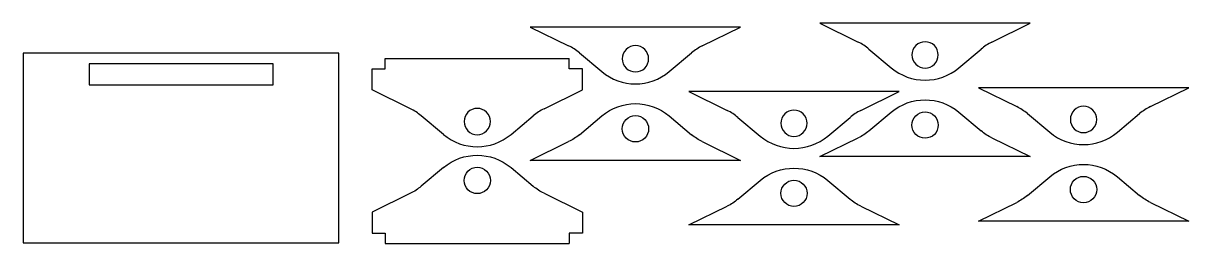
# Model space of a CAD drawing. Extents: x 5 to 227, y 50 to 91.
import ezdxf

# ---------------------------------------------------------------- set-up
doc = ezdxf.new("R2010")
doc.units = 0
doc.layers.get('0').update_dxf_attribs({"linetype": 'CONTINUOUS'})

msp = doc.modelspace()

# ---------------------------------------------------------------- linework, layer by layer
for points in [[(189.45, 87.87), (196.74, 91.43), (156.74, 91.43), (164.03, 87.87)], [(134.37, 87.16), (141.66, 90.71), (101.66, 90.71), (108.95, 87.16)], [(74.07, 84.78), (109.07, 84.78)], [(74.07, 82.78), (74.07, 84.78)], [(104.27, 75.22), (111.57, 78.78), (111.57, 82.78), (109.07, 82.78), (109.07, 84.78)], [(52.73, 83.77), (17.73, 83.77)], [(17.73, 83.77), (17.73, 79.77)], [(52.73, 79.77), (52.73, 83.77)], [(71.57, 82.78), (74.07, 82.78)], [(71.57, 78.78), (71.57, 82.78)], [(17.73, 79.77), (52.73, 79.77)], [(78.86, 75.22), (71.57, 78.78)], [(164.52, 74.91), (171.81, 78.46), (131.81, 78.46), (139.1, 74.91)], [(219.59, 75.62), (226.88, 79.18), (186.88, 79.18), (194.17, 75.62)], [(85.14, 70.34), (80.9, 73.89)], [(134.37, 68.97), (141.66, 65.41), (101.66, 65.41), (108.95, 68.97)], [(189.45, 69.68), (196.74, 66.12), (156.74, 66.12), (164.03, 69.68)], [(85.14, 64.05), (80.9, 60.49)], [(78.86, 59.16), (71.57, 55.61)], [(104.27, 59.16), (111.57, 55.61), (111.57, 51.61), (109.07, 51.61), (109.07, 49.61)], [(71.57, 55.61), (71.57, 51.61)], [(164.52, 56.72), (171.81, 53.16), (131.81, 53.16), (139.1, 56.72)], [(219.59, 57.43), (226.88, 53.88), (186.88, 53.88), (194.17, 57.43)], [(71.57, 51.61), (74.07, 51.61)], [(74.07, 51.61), (74.07, 49.61)], [(74.07, 49.61), (109.07, 49.61)]]:
    msp.add_lwpolyline(points)
for points in [[(111, 85.83, 0.061163), (108.95, 87.16)], [(134.37, 87.16, 0.061163), (132.33, 85.83)], [(166.07, 86.54, 0.061163), (164.03, 87.87)], [(166.07, 86.54), (170.31, 82.99, 0.36397), (183.16, 82.99), (187.4, 86.54)], [(189.45, 87.87, 0.061163), (187.4, 86.54)], [(111, 85.83), (115.23, 82.27, 0.36397), (128.09, 82.27), (132.33, 85.83)], [(111, 70.29), (115.23, 73.85, -0.36397), (128.09, 73.85), (132.33, 70.29)], [(166.07, 71.01), (170.31, 74.56, -0.36397), (183.16, 74.56), (187.4, 71.01)], [(196.22, 74.29, 0.061163), (194.17, 75.62)], [(219.59, 75.62, 0.061163), (217.55, 74.29)], [(80.9, 73.89, 0.061163), (78.86, 75.22)], [(85.14, 70.34, 0.36397), (97.99, 70.34), (102.23, 73.89)], [(104.27, 75.22, 0.061163), (102.23, 73.89)], [(141.14, 73.58, 0.061163), (139.1, 74.91)], [(141.14, 73.58), (145.38, 70.03, 0.36397), (158.24, 70.03), (162.47, 73.58)], [(164.52, 74.91, 0.061163), (162.47, 73.58)], [(196.22, 74.29), (200.45, 70.74, 0.36397), (213.31, 70.74), (217.55, 74.29)], [(166.07, 71.01, -0.061163), (164.03, 69.68)], [(189.45, 69.68, -0.061163), (187.4, 71.01)], [(111, 70.29, -0.061163), (108.95, 68.97)], [(134.37, 68.97, -0.061163), (132.33, 70.29)], [(85.14, 64.05, -0.36397), (97.99, 64.05), (102.23, 60.49)], [(196.22, 58.76), (200.45, 62.31, -0.36397), (213.31, 62.31), (217.55, 58.76)], [(141.14, 58.05), (145.38, 61.6, -0.36397), (158.24, 61.6), (162.47, 58.05)], [(80.9, 60.49, -0.061163), (78.86, 59.16)], [(104.27, 59.16, -0.061163), (102.23, 60.49)], [(141.14, 58.05, -0.061163), (139.1, 56.72)], [(164.52, 56.72, -0.061163), (162.47, 58.05)], [(196.22, 58.76, -0.061163), (194.17, 57.43)], [(219.59, 57.43, -0.061163), (217.55, 58.76)]]:
    msp.add_lwpolyline(points, format="xyb")
for points in [[(121.66, 87.21, 0.414214), (119.16, 84.71, 0.414214), (121.66, 82.21, 0.414214), (124.16, 84.71, 0.414214)], [(176.74, 87.93, 0.414214), (174.24, 85.43, 0.414214), (176.74, 82.93, 0.414214), (179.24, 85.43, 0.414214)], [(206.88, 75.68, 0.414214), (204.38, 73.18, 0.414214), (206.88, 70.68, 0.414214), (209.38, 73.18, 0.414214)], [(91.57, 75.28, 0.414214), (89.07, 72.78, 0.414214), (91.57, 70.28, 0.414214), (94.07, 72.78, 0.414214)], [(121.66, 68.91, -0.414214), (119.16, 71.41, -0.414214), (121.66, 73.91, -0.414214), (124.16, 71.41, -0.414214)], [(151.81, 74.96, 0.414214), (149.31, 72.46, 0.414214), (151.81, 69.96, 0.414214), (154.31, 72.46, 0.414214)], [(176.74, 69.62, -0.414214), (174.24, 72.12, -0.414214), (176.74, 74.62, -0.414214), (179.24, 72.12, -0.414214)], [(91.57, 59.11, -0.414214), (89.07, 61.61, -0.414214), (91.57, 64.11, -0.414214), (94.07, 61.61, -0.414214)], [(206.88, 57.38, -0.414214), (204.38, 59.88, -0.414214), (206.88, 62.38, -0.414214), (209.38, 59.88, -0.414214)], [(151.81, 56.66, -0.414214), (149.31, 59.16, -0.414214), (151.81, 61.66, -0.414214), (154.31, 59.16, -0.414214)]]:
    msp.add_lwpolyline(points, format="xyb", close=True)
msp.add_lwpolyline([(65.23, 49.77), (65.23, 85.77), (5.23, 85.77), (5.23, 49.77)], close=True)

doc.saveas('drawing.dxf')
